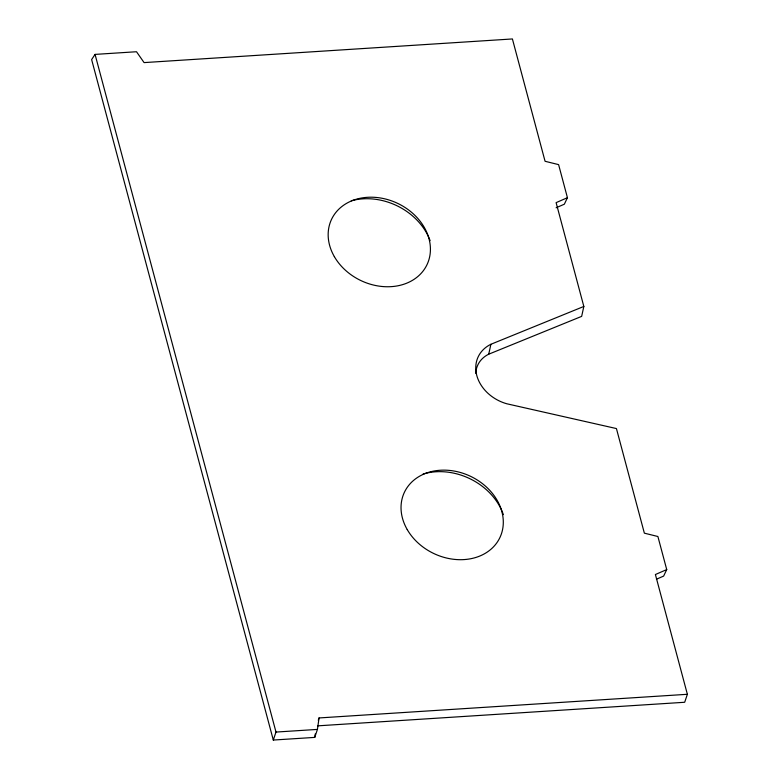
<?xml version="1.0" encoding="UTF-8"?>
<svg xmlns="http://www.w3.org/2000/svg" width="779" height="779" viewBox="0 0 779 779"><rect width="100%" height="100%" fill="white"/><g stroke="black" fill="none" stroke-linecap="round" stroke-linejoin="round"><path stroke-width="1.17" d="M556.109 207.789L564.347 204.195L567.433 197.7L558.601 164.622L545.066 161.282L512.407 38.95L144.086 62.602L136.5 51.735L95.057 54.403L91.63 59.574L273.302 740.05L314.745 737.392L315.232 733.954M314.745 737.392L317.433 729.407L319.049 717.946L687.37 694.293L655.402 574.522L666.727 569.585L657.895 536.507L644.36 533.167L616.432 428.567L506.778 403.765A38.113 30.839 25.4 0 1 476.767 375.439A38.113 30.839 25.4 0 1 490.897 344.279L583.831 306.459L556.109 202.637L567.433 197.7M475.755 373.355A32.699 26.457 25.4 0 1 488.725 354.192L490.897 344.279M583.831 306.459L581.66 316.371L488.725 354.192M273.302 740.05L275.99 732.065L95.057 54.403M318.28 720.224L319.049 717.946M687.37 694.293L684.683 702.269L317.579 725.853M666.727 569.585L663.64 576.08L656.434 579.225M275.99 732.065L317.433 729.407M423.065 474.051A58.707 47.5 25.4 0 1 503.351 514.637M351.3 200.797A58.707 47.5 25.4 0 1 430.096 240.623M407.222 529.564A52.836 42.748 25.4 0 0 495.756 544.239A52.836 42.748 25.4 0 0 453.514 470.944A52.836 42.748 25.4 0 0 407.222 529.564M334.347 256.622A52.836 42.748 25.4 0 0 422.88 271.306A52.836 42.748 25.4 0 0 380.649 198.012A52.836 42.748 25.4 0 0 334.347 256.622"/></g></svg>
